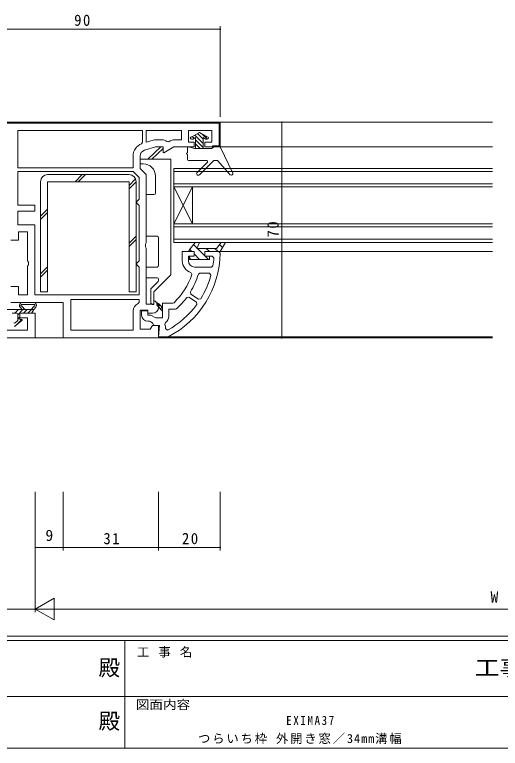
# Model space of a CAD drawing. Units: millimetres on the paper. Extents: x -420 to 373, y -297 to 267.
# Drawn here: x -68.4 to 89.2, y -297 to -58.9 of the extents above; entities that cross this region are included whole.
import ezdxf
from ezdxf.enums import TextEntityAlignment as Align

# ---------------------------------------------------------------- set-up
doc = ezdxf.new("R2010")
doc.units = ezdxf.units.MM
for name, color, linetype, lineweight in [('0-1_YKK_ZWAK', 7, 'Continuous', 9), ('0-3_YKK_12', 2, 'Continuous', 9), ('0-4_YKK_D', 6, 'Continuous', 9), ('0-6_YKK_13', 4, 'Continuous', 9), ('0-7_YKK_11', 7, 'Continuous', 9)]:
    doc.layers.add(name, color=color, linetype=linetype, lineweight=lineweight)
doc.layers.add('0-2_USER1', color=3, linetype='Continuous')
doc.styles.add('ＭＳ ゴシック', font='')
doc.styles.get('ＭＳ ゴシック').set_extended_font_data('MS Gothic')

msp = doc.modelspace()

# ---------------------------------------------------------------- linework, layer by layer
at = {"layer": '0-1_YKK_ZWAK'}
for p, q in [((352.3, -260.6), (-417.7, -260.6)), ((314.5, -262), (-417.7, -262)), ((-32.7, -262), (-32.7, -297)), ((-160.1, -280.199), (-31.3, -280.199)), ((-31.3, -280.199), (97.5, -280.199)), ((-417.7, -297), (314.5, -297))]:
    msp.add_line(p, q, dxfattribs=at)
at = {"layer": '0-3_YKK_12'}
for p, q in [((86.689, -93.804), (-94.67, -93.804)), ((86.689, -101.804), (-2.193, -101.804)), ((86.689, -108.804), (-16.693, -108.804)), ((-16.693, -132.804), (-16.693, -108.804)), ((86.689, -109.804), (-16.693, -109.804)), ((86.689, -113.804), (-16.693, -113.804)), ((86.689, -114.804), (-16.693, -114.804)), ((-10.693, -114.804), (-16.693, -126.804)), ((-10.693, -126.804), (-16.693, -114.804)), ((-10.693, -114.804), (-10.693, -126.804)), ((86.689, -126.804), (-16.693, -126.804)), ((86.689, -127.804), (-16.693, -127.804)), ((86.689, -131.804), (-16.693, -131.804)), ((86.689, -132.804), (-16.693, -132.804)), ((86.689, -135.804), (-1.87, -135.804)), ((86.689, -163.804), (-62.193, -163.804)), ((86.689, -163.504), (-18.87, -163.504))]:
    msp.add_line(p, q, dxfattribs=at)
at = {"layer": '0-4_YKK_D'}
for p, q in [((-91.693, -63.575), (-1.693, -63.575)), ((-1.693, -92.02), (-1.693, -62.575)), ((18.307, -93.804), (18.307, -163.804)), ((-61.693, -213.802), (-61.693, -252.804)), ((-61.693, -213.802), (-61.693, -232.804)), ((-61.693, -213.802), (-61.693, -252.804)), ((-52.693, -213.802), (-52.693, -232.804)), ((-52.693, -213.802), (-52.693, -232.804)), ((-21.693, -213.802), (-21.693, -232.804)), ((-21.693, -213.802), (-21.693, -232.804)), ((-1.696, -213.75), (-1.696, -232.804)), ((-61.693, -231.804), (-52.693, -231.804)), ((-52.693, -231.804), (-21.693, -231.804)), ((-1.696, -231.804), (-21.693, -231.804)), ((-61.693, -251.804), (-55.631, -248.304)), ((-55.631, -255.304), (-55.631, -248.304)), ((-61.693, -251.804), (-126.693, -251.804)), ((-61.693, -251.804), (-55.631, -255.304)), ((-61.693, -251.804), (-49.569, -251.804)), ((-54.693, -251.804), (231.307, -251.804))]:
    msp.add_line(p, q, dxfattribs=at)
for centre, start, end in [((-1.693, -63.575), 0, 180), ((-1.693, -63.575), 180, 0), ((18.307, -93.804), 90, 270), ((18.307, -93.804), 270, 90), ((18.307, -163.804), 90, 270), ((18.307, -163.804), 270, 90), ((-61.693, -231.804), 0, 180), ((-61.693, -231.804), 180, 0), ((-52.693, -231.804), 0, 180), ((-52.693, -231.804), 0, 180), ((-52.693, -231.804), 180, 0), ((-52.693, -231.804), 180, 0), ((-21.693, -231.804), 0, 180), ((-21.693, -231.804), 0, 180), ((-21.693, -231.804), 180, 0), ((-21.693, -231.804), 180, 0), ((-1.696, -231.804), 0, 180), ((-1.696, -231.804), 180, 0)]:
    msp.add_arc(centre, 0.106, start, end, dxfattribs=at)
at = {"layer": '0-6_YKK_13'}
for p, q in [((-8.443, -97.104), (-10.868, -98.504)), ((-9.055, -97.457), (-7.193, -99.319)), ((-8.443, -97.104), (-6.018, -98.504)), ((-10.868, -98.504), (-10.993, -98.504)), ((-10.761, -99.304), (-10.993, -99.304)), ((-10.763, -98.443), (-10.177, -99.029)), ((-9.693, -98.75), (-10.561, -99.251)), ((-9.909, -97.95), (-7.193, -100.666)), ((-9.693, -98.75), (-9.693, -102.304)), ((-9.693, -99.513), (-7.193, -102.013)), ((-7.537, -97.627), (-5.862, -99.303)), ((-7.193, -98.75), (-6.326, -99.251)), ((-7.193, -98.75), (-7.193, -102.304)), ((-5.893, -99.304), (-6.126, -99.304)), ((-5.893, -98.504), (-6.018, -98.504)), ((-25.171, -105.805), (-20.993, -101.805)), ((-20.193, -102.305), (-23.856, -105.805)), ((-20.993, -101.805), (-20.193, -101.805)), ((-20.193, -101.805), (-20.193, -102.305)), ((-12.293, -103.704), (-12.293, -102.104)), ((-9.993, -102.304), (-11.919, -101.814)), ((-4.559, -102.304), (-9.993, -102.304)), ((-9.693, -100.86), (-8.249, -102.304)), ((-9.693, -102.207), (-9.596, -102.304)), ((-3.693, -101.804), (-4.559, -102.304)), ((-1.693, -101.804), (-3.693, -101.804)), ((-1.693, -101.804), (2.358, -110.289)), ((-12.293, -105.904), (-12.293, -104.304)), ((-27.693, -105.805), (-27.693, -107.305)), ((-17.693, -105.805), (-27.693, -105.805)), ((-17.693, -143.305), (-17.693, -105.805)), ((-6.073, -106.204), (-11.993, -106.204)), ((-5.861, -106.717), (-9.21, -110.065)), ((-8.432, -110.843), (-3.793, -106.204)), ((-2.593, -106.204), (-3.793, -106.204)), ((-2.593, -106.204), (1.533, -110.837)), ((-27.693, -107.305), (-26.693, -107.305)), ((-31.293, -110.804), (-57.693, -110.804)), ((-48.805, -113.104), (-46.505, -110.804)), ((-47.744, -113.104), (-45.444, -110.804)), ((-22.693, -111.305), (-22.693, -116.805)), ((-59.993, -113.104), (-59.993, -148.804)), ((-57.693, -113.104), (-31.293, -113.104)), ((-57.693, -148.804), (-57.693, -113.104)), ((-31.293, -114.331), (-29.174, -112.211)), ((-31.293, -115.392), (-28.993, -113.092)), ((-31.293, -113.104), (-31.293, -148.804)), ((-28.993, -148.804), (-28.993, -113.104)), ((-59.993, -124.292), (-57.693, -121.992)), ((-59.993, -125.354), (-57.693, -123.054)), ((-31.293, -133.069), (-28.993, -130.769)), ((-31.293, -134.131), (-28.993, -131.831)), ((-21.693, -131.305), (-21.693, -140.305)), ((-59.993, -143.031), (-57.693, -140.731)), ((-59.993, -144.092), (-57.693, -141.792)), ((-23.193, -148.805), (-17.693, -143.305)), ((-21.693, -144.805), (-21.693, -145.118)), ((-21.84, -145.472), (-24.193, -147.825)), ((-59.993, -148.804), (-57.693, -148.804)), ((-31.293, -148.804), (-28.993, -148.804)), ((-65.956, -152.304), (-62.222, -152.304)), ((-71.193, -154.604), (-62.227, -154.604)), ((-68.349, -155.804), (-67.149, -154.604)), ((-67.393, -156.263), (-65.735, -154.604)), ((-65.951, -154.604), (-66.645, -153.779)), ((-66.189, -153.005), (-61.982, -153.005)), ((-65.151, -154.604), (-65.978, -153.625)), ((-65.521, -155.804), (-64.321, -154.604)), ((-64.107, -155.804), (-62.907, -154.604)), ((-63.026, -154.604), (-62.199, -153.625)), ((-67.693, -155.804), (-69.193, -155.804)), ((-67.393, -158.071), (-67.393, -156.104)), ((-67.393, -157.677), (-66.693, -156.977)), ((-66.693, -157.804), (-66.693, -155.804)), ((-63.066, -155.804), (-66.693, -155.804)), ((-68.443, -160.104), (-66.068, -158.163)), ((-67.504, -158.303), (-68.254, -158.916)), ((-68.242, -159.94), (-66.121, -157.819)), ((-66.196, -157.804), (-66.693, -157.804))]:
    msp.add_line(p, q, dxfattribs=at)
for points in [[(-23.193, -117.305), (-25.693, -117.305), (-25.693, -130.805), (-22.193, -130.805)], [(-22.193, -140.805), (-25.693, -140.805), (-25.693, -144.305), (-22.193, -144.305)], [(-24.193, -147.825), (-24.193, -152.505), (-23.693, -153.005), (-23.193, -153.005), (-23.193, -148.805)], [(-62.803, -155.649), (-62.227, -154.604), (-61.533, -153.779)]]:
    msp.add_lwpolyline(points, dxfattribs=at)
for centre, radius, start, end in [((-10.993, -98.904), 0.4, 90, 270), ((-10.761, -98.904), 0.4, 270, 300), ((-6.126, -98.904), 0.4, 239.99998, 270), ((-5.893, -98.904), 0.4, 270, 90), ((-11.993, -102.104), 0.3, 75.70561, 180), ((-12.293, -104.004), 0.3, 90, 270), ((-11.993, -105.904), 0.3, 180, 270), ((-6.073, -106.504), 0.3, 315, 90), ((-26.693, -111.305), 4, 0, 90), ((-57.693, -113.104), 2.3, 90, 180), ((-31.293, -113.104), 2.3, 0, 90), ((-8.821, -110.454), 0.55, 135, 315), ((1.907, -110.504), 0.5, 221.69427, 25.52351), ((-23.193, -116.805), 0.5, 270, 0), ((-22.193, -131.305), 0.5, 0, 90), ((-22.193, -140.305), 0.5, 270, 0), ((-22.193, -144.805), 0.5, 0, 90), ((-22.193, -145.118), 0.5, 315, 0), ((-65.959, -153.201), 0.897, 89.79349, 220.11255), ((-62.218, -153.201), 0.897, 319.88744, 90.2065), ((-66.189, -153.205), 0.2, 89.99844, 242.44388), ((-66.744, -154.269), 1, 40.04633, 62.44388), ((-61.433, -154.269), 1, 117.55611, 139.95366), ((-61.989, -153.205), 0.2, 297.55611, 91.93042), ((-67.693, -156.104), 0.3, 0, 90), ((-63.066, -155.504), 0.3, 270, 331.1134), ((-68.443, -158.684), 0.3, 230.74739, 309.25259), ((-67.693, -158.071), 0.3, 309.25259, 0), ((-66.196, -158.007), 0.202, 309.25259, 90)]:
    msp.add_arc(centre, radius, start, end, dxfattribs=at)
at = {"layer": '0-7_YKK_11'}
for p, q in [((-66.237, -93.804), (-65.938, -94.104)), ((-63.409, -93.804), (-63.109, -94.104)), ((-60.581, -93.804), (-60.281, -94.104)), ((-57.752, -93.804), (-57.452, -94.104)), ((-54.924, -93.804), (-54.624, -94.104)), ((-52.095, -93.804), (-51.795, -94.104)), ((-49.267, -93.804), (-48.967, -94.104)), ((-46.439, -93.804), (-46.139, -94.104)), ((-43.61, -93.804), (-43.31, -94.104)), ((-40.782, -93.804), (-40.482, -94.104)), ((-37.953, -93.804), (-37.653, -94.104)), ((-35.125, -93.804), (-34.825, -94.104)), ((-32.296, -93.804), (-31.996, -94.104)), ((-29.468, -93.804), (-29.168, -94.104)), ((-26.64, -93.804), (-26.34, -94.104)), ((-23.811, -93.804), (-23.511, -94.104)), ((-20.983, -93.804), (-20.683, -94.104)), ((-18.154, -93.804), (-17.854, -94.104)), ((-15.326, -93.804), (-15.026, -94.104)), ((-12.497, -93.804), (-12.197, -94.104)), ((-9.669, -93.804), (-9.369, -94.104)), ((-6.841, -93.804), (-6.541, -94.104)), ((-4.012, -93.804), (-3.712, -94.104)), ((-26.893, -96.504), (-67.393, -96.504)), ((-25.693, -96.504), (-14.293, -96.504)), ((-1.993, -95.823), (-1.693, -96.123)), ((-1.993, -98.652), (-1.693, -98.952)), ((-2.193, -101.804), (-4.193, -101.804)), ((-2.04, -101.433), (-1.828, -101.646)), ((-67.393, -109.804), (-29.946, -109.804)), ((-11.572, -135.112), (-10.88, -135.804)), ((-10.349, -133.507), (-9.24, -134.616)), ((-2.912, -134.804), (-9.328, -134.804)), ((-9.051, -134.804), (-6.68, -137.175)), ((-6.223, -134.804), (-5.223, -135.804)), ((-3.394, -134.804), (-2.394, -135.804)), ((-1.883, -133.487), (-0.933, -134.437)), ((-11.693, -137.819), (-11.208, -138.304)), ((-10.193, -136.491), (-8.38, -138.304)), ((-6.564, -137.291), (-5.551, -138.304)), ((-2.193, -135.804), (-6.493, -135.804)), ((-6.493, -137.304), (-4.257, -137.304)), ((-4.257, -137.304), (-3.759, -137.839)), ((-1.693, -136.312), (-2.193, -135.804)), ((-4.047, -140.383), (-4.541, -140.804)), ((-11.232, -142.608), (-10.913, -143.244)), ((-4.541, -140.804), (-9.993, -140.804)), ((-8.784, -143.158), (-8.306, -142.804)), ((-8.306, -142.804), (-5.184, -142.804)), ((-27.993, -151.304), (-50.193, -151.304)), ((-9.273, -152.951), (-9.397, -152.242)), ((-22.392, -152.873), (-22.024, -152.506)), ((-21.784, -153.679), (-21.218, -153.114)), ((-21.077, -154.386), (-20.511, -153.821)), ((-19.443, -158.841), (-19.621, -159.424)), ((-19.502, -160.756), (-18.77, -161.285))]:
    msp.add_line(p, q, dxfattribs=at)
for points in [[(-91.693, -93.804), (-1.693, -93.804), (-1.693, -101.804), (-6.693, -101.804), (-6.693, -100.304), (-4.393, -100.304), (-4.393, -96.504), (-11.993, -96.504), (-11.993, -100.304), (-10.193, -100.304), (-10.193, -101.804), (-16.693, -101.804), (-19.967, -103.694), (-20.193, -103.563), (-20.193, -101.804), (-22.693, -101.804), (-26.268, -102.877)], [(-2.193, -101.804), (-4.193, -101.804), (-4.193, -101.504), (-1.993, -101.504), (-1.993, -94.104), (-91.393, -94.104), (-91.393, -107.504), (-89.193, -107.504), (-89.193, -107.804), (-91.193, -107.804)], [(-26.893, -96.504), (-67.393, -96.504), (-67.393, -108.604), (-29.993, -108.604), (-29.993, -104.792)], [(-27.216, -100.771), (-26.893, -100.304), (-26.893, -96.504)], [(-25.693, -96.504), (-14.293, -96.504), (-14.293, -99.504), (-16.559, -99.504)], [(-20.693, -99.504), (-23.031, -99.504), (-25.693, -100.303), (-25.693, -96.504)], [(-17.959, -99.88), (-18.409, -100.139), (-18.967, -100.1)], [(-27.693, -104.792), (-27.693, -108.804), (-25.693, -110.804), (-25.693, -132.938), (-25.943, -133.371), (-25.943, -134.237), (-25.693, -134.67), (-25.693, -152.804), (-23.193, -152.804), (-23.193, -151.9), (-22.948, -151.783), (-21.693, -152.804), (-21.693, -153.804)], [(-69.693, -147.104), (-67.193, -147.104), (-67.193, -149.804), (-64.193, -149.804), (-64.193, -140.47), (-63.943, -140.037), (-63.943, -139.171), (-64.193, -138.738), (-64.193, -129.404), (-67.193, -129.404), (-67.193, -132.104), (-69.693, -132.104)], [(-10.393, -135.804), (-13.993, -135.804), (-13.993, -138.804)], [(-11.993, -138.804), (-11.993, -137.304), (-10.393, -137.304)], [(-8.306, -142.804), (-5.184, -142.804), (-4.701, -143.435)], [(-8.023, -151.094), (-8.728, -151.245), (-11.217, -149.566), (-11.364, -148.891)], [(-23.693, -155.804), (-25.193, -155.804), (-25.193, -154.804), (-27.693, -154.804), (-27.693, -161.004), (-24.386, -161.004), (-23.693, -159.804), (-21.693, -159.804), (-21.693, -163.804), (-52.693, -163.804), (-52.693, -152.304), (-69.693, -152.304)], [(-27.993, -151.304), (-50.193, -151.304), (-50.193, -161.304), (-29.993, -161.304), (-29.993, -155.004)], [(-28.327, -152.647), (-27.993, -152.176), (-27.993, -151.304)], [(-16.687, -152.364), (-17.034, -152.504), (-20.393, -152.504), (-20.393, -157.304), (-22.635, -157.304), (-24.193, -156.404), (-25.193, -156.404), (-25.193, -155.004), (-27.193, -155.004), (-27.193, -156.404)], [(-9.397, -152.242), (-11.886, -150.563), (-12.568, -150.68)], [(-15.909, -154.375), (-16.245, -154.504), (-18.393, -154.504), (-18.393, -156.804)], [(-126.693, -163.804), (-61.693, -163.804), (-61.693, -155.804), (-66.693, -155.804), (-66.693, -157.304), (-64.193, -157.304), (-64.193, -161.304), (-71.993, -161.304)], [(-25.193, -158.404), (-24.75, -158.404), (-24.629, -158.419)], [(-23.302, -159.515), (-22.848, -159.804), (-21.415, -159.804), (-21.739, -163.504), (-18.813, -163.504), (-18.586, -163.45)]]:
    msp.add_lwpolyline(points, dxfattribs=at)
for points in [[(-67.393, -109.804), (-29.946, -109.804), (-27.993, -111.757), (-27.993, -118.804), (-28.493, -119.304), (-28.993, -119.804), (-28.493, -120.304), (-27.993, -120.804), (-27.993, -138.804), (-28.493, -139.304), (-28.993, -139.804), (-28.493, -140.304), (-27.993, -140.804), (-27.993, -149.804), (-61.893, -149.804), (-61.893, -127.104), (-67.393, -127.104), (-67.393, -122.704), (-61.893, -122.704), (-61.893, -120.704), (-67.393, -120.704)], [(-2.912, -134.804), (-9.328, -134.804), (-8.397, -132.804), (-9.814, -132.804), (-11.847, -135.474), (-11.675, -135.804), (-10.193, -135.804), (-10.193, -137.304), (-11.693, -137.304), (-11.693, -138.304), (-5.193, -138.304), (-5.193, -137.304), (-6.693, -137.304), (-6.693, -135.804), (-1.693, -135.804), (-0.025, -132.804), (-1.35, -132.804)], [(-22.276, -153.187), (-20.393, -155.07), (-20.393, -153.939), (-21.711, -152.622)]]:
    msp.add_lwpolyline(points, close=True, dxfattribs=at)
for centre, radius, start, end in [((-20.693, -102.304), 2.8, 51.94031, 90), ((-16.559, -102.304), 2.8, 89.99998, 120), ((-25.693, -104.792), 4.3, 110.74236, 180.00002), ((-25.693, -104.792), 2, 106.69922, 180), ((-32.69, -135.844), 31, 297.06326, 359.1351), ((-32.69, -135.844), 29, 350.99591, 356.05576), ((-9.993, -138.804), 4, 180, 251.96796), ((-9.993, -138.804), 2, 180, 269.99998), ((-32.69, -135.844), 23, 314.09067, 341.23122), ((-32.69, -135.844), 25, 328.54182, 342.98843), ((-32.69, -135.844), 29, 328.27412, 344.82498), ((-32.69, -135.844), 25, 312.16278, 323.59714), ((-27.493, -155.004), 2.5, 109.47122, 179.99998), ((-23.693, -153.804), 2, 270, 359.99998), ((-32.69, -135.844), 29, 298.68439, 323.85017), ((-25.193, -156.404), 2, 180, 269.99998), ((-20.893, -156.804), 2.5, 305.45689, 0.00002), ((-25.115, -160.359), 2, 24.96335, 75.9453), ((-21.961, -160.304), 2.5, 349.59135, 20.61668)]:
    msp.add_arc(centre, radius, start, end, dxfattribs=at)

# ---------------------------------------------------------------- texts
at = {"layer": '0-1_YKK_ZWAK', "color": 2, "style": 'ＭＳ ゴシック'}
for p in [(-41.182, -274.956), (-41.182, -292.278)]:
    msp.add_text('殿', height=5.132, dxfattribs=at).set_placement(p, align=Align.BOTTOM_LEFT)
at = {"layer": '0-1_YKK_ZWAK', "color": 2, "style": 'ＭＳ ゴシック', "width": 1.15}
msp.add_text('工事', height=5.132, dxfattribs=at).set_placement((80.931, -274.956), align=Align.BOTTOM_LEFT)
at = {"layer": '0-1_YKK_ZWAK', "style": 'ＭＳ ゴシック', "width": 1.1}
msp.add_text('図面内容', height=2.933, dxfattribs=at).set_placement((-29.083, -285.148), align=Align.BOTTOM_LEFT)
at = {"layer": '0-1_YKK_ZWAK', "insert": (-28.688, -267.533), "char_height": 2.933, "attachment_point": 7, "style": 'ＭＳ ゴシック'}
msp.add_mtext('\\T1.16;工\\~事\\~名', dxfattribs=at)
at = {"layer": '0-2_USER1', "color": 7, "char_height": 2.933, "attachment_point": 7, "style": 'ＭＳ ゴシック'}
for s, insert in [('\\T1.28;\\W0.9;EXIMA37\\~', (19.717, -289.449)), ('\\T1.15;つらいち枠\\~外開き窓／34mm溝幅\\~', (-8.883, -295.625))]:
    msp.add_mtext(s, dxfattribs=dict(at, insert=insert))
at = {"layer": '0-4_YKK_D', "color": 3, "style": 'ＭＳ ゴシック'}
for s, p in [('9', (-58.393, -230.804)), ('W', (86.038, -250.804))]:
    msp.add_text(s, height=3.666, dxfattribs=at).set_placement(p, align=Align.BOTTOM_LEFT)
at = {"layer": '0-4_YKK_D', "color": 3, "char_height": 3.666, "attachment_point": 7, "style": 'ＭＳ ゴシック'}
for s, insert in [('\\T1.21;\\W0.95;90', (-49.093, -62.575)), ('\\T1.21;\\W0.95;31', (-39.593, -230.804)), ('\\T1.21;\\W0.95;20', (-14.095, -230.804))]:
    msp.add_mtext(s, dxfattribs=dict(at, insert=insert))
at = {"layer": '0-4_YKK_D', "color": 3, "insert": (17.307, -131.204), "char_height": 3.666, "attachment_point": 7, "rotation": 90, "style": 'ＭＳ ゴシック'}
msp.add_mtext('\\T1.21;\\W0.95;70', dxfattribs=at)

doc.saveas('drawing.dxf')
